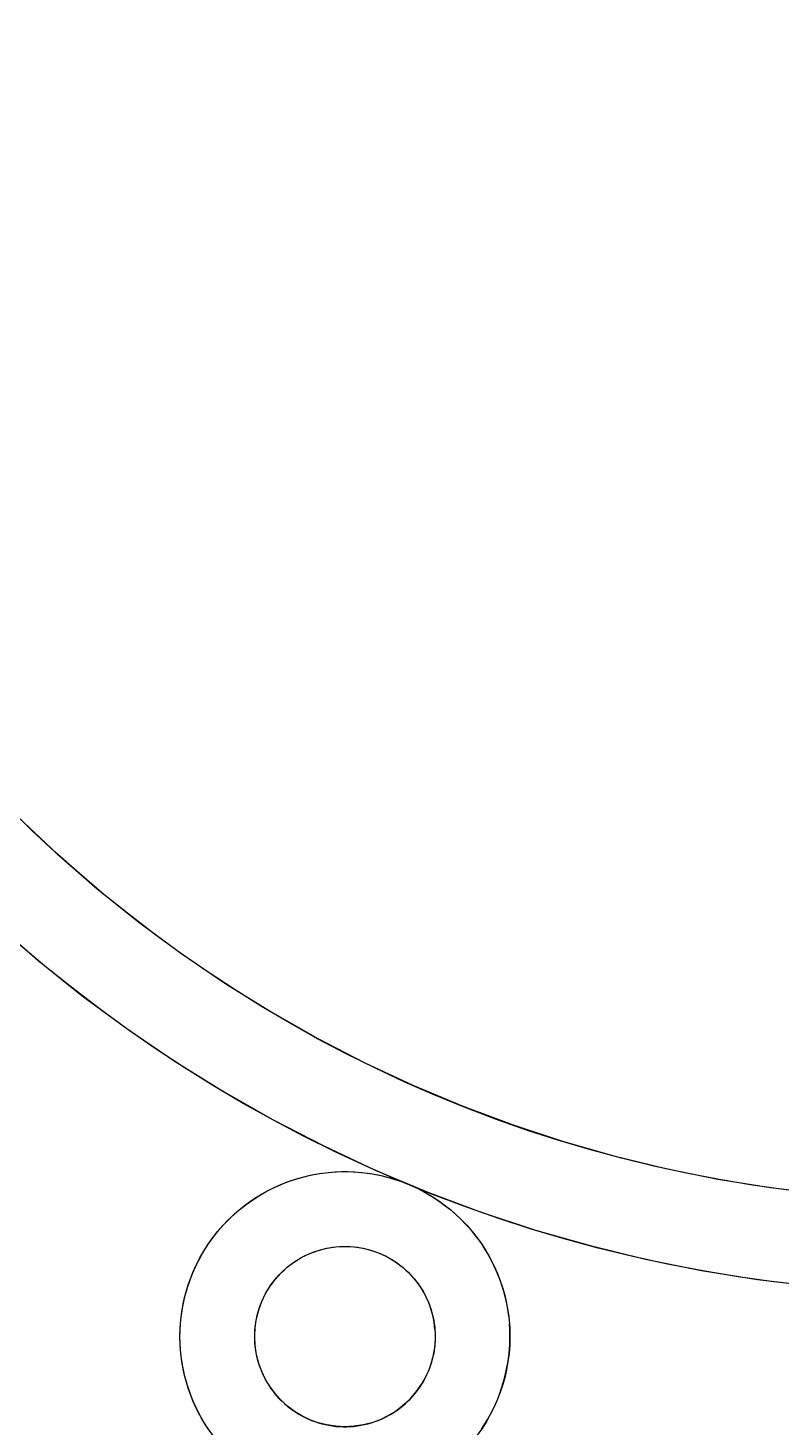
# Model space of a CAD drawing. Header units: millimetres. Extents: x -65 to 206, y -204 to 46.
# Drawn here: x -18.01 to -3.4, y -30.41 to -3.25 of the extents above; entities that cross this region are included whole.
import ezdxf

# ---------------------------------------------------------------- set-up
doc = ezdxf.new("R2010")
doc.units = ezdxf.units.MM
doc.layers.add('TOP_XY', color=7, linetype='Continuous')

msp = doc.modelspace()

# ---------------------------------------------------------------- linework, layer by layer
for centre, radius in [((0, 0), 27.8), ((0, 0), 26), ((-11.863, -28.64), 3.2), ((-11.863, -28.64), 1.75)]:
    msp.add_circle(centre, radius)
at = {"layer": 'TOP_XY'}
for p, q in [((-18.201, -18.567), (-17.449, -19.276)), ((-17.449, -19.276), (-16.668, -19.954)), ((-16.668, -19.954), (-15.862, -20.601)), ((-18.657, -20.61), (-17.822, -21.335)), ((-15.862, -20.601), (-15.03, -21.215)), ((-17.822, -21.335), (-16.96, -22.027)), ((-15.03, -21.215), (-14.175, -21.796)), ((-14.175, -21.796), (-13.297, -22.342)), ((-16.96, -22.027), (-16.071, -22.684)), ((-13.297, -22.342), (-12.399, -22.853)), ((-16.071, -22.684), (-15.156, -23.305)), ((-12.399, -22.853), (-11.48, -23.328)), ((-15.156, -23.305), (-14.218, -23.889)), ((-11.48, -23.328), (-10.544, -23.766)), ((-14.218, -23.889), (-13.257, -24.436)), ((-10.544, -23.766), (-9.59, -24.167)), ((-9.59, -24.167), (-8.622, -24.529)), ((-13.257, -24.436), (-12.275, -24.943)), ((-8.622, -24.529), (-7.64, -24.852)), ((-12.275, -24.943), (-11.274, -25.412)), ((-7.64, -24.852), (-6.646, -25.136)), ((-6.646, -25.136), (-5.641, -25.381)), ((-12.681, -25.547), (-12.558, -25.517)), ((-12.558, -25.517), (-12.433, -25.491)), ((-12.433, -25.491), (-12.307, -25.471)), ((-12.307, -25.471), (-12.181, -25.456)), ((-12.181, -25.456), (-12.054, -25.446)), ((-12.054, -25.446), (-11.927, -25.441)), ((-11.927, -25.441), (-11.8, -25.441)), ((-11.8, -25.441), (-11.672, -25.446)), ((-11.672, -25.446), (-11.546, -25.456)), ((-11.546, -25.456), (-11.419, -25.471)), ((-11.419, -25.471), (-11.294, -25.491)), ((-11.294, -25.491), (-11.169, -25.517)), ((-11.274, -25.412), (-10.254, -25.84)), ((-11.169, -25.517), (-11.045, -25.547)), ((-5.641, -25.381), (-4.628, -25.585)), ((-13.389, -25.828), (-13.276, -25.769)), ((-13.276, -25.769), (-13.161, -25.715)), ((-13.161, -25.715), (-13.044, -25.666)), ((-13.044, -25.666), (-12.924, -25.621)), ((-12.924, -25.621), (-12.804, -25.582)), ((-12.804, -25.582), (-12.681, -25.547)), ((-11.045, -25.547), (-10.923, -25.582)), ((-10.923, -25.582), (-10.802, -25.621)), ((-10.802, -25.621), (-10.683, -25.666)), ((-10.683, -25.666), (-10.566, -25.715)), ((-10.566, -25.715), (-10.45, -25.769)), ((-10.45, -25.769), (-10.337, -25.828)), ((-4.628, -25.585), (-3.607, -25.749)), ((-3.607, -25.749), (-2.581, -25.872)), ((-13.815, -26.105), (-13.713, -26.029)), ((-13.713, -26.029), (-13.608, -25.958)), ((-13.608, -25.958), (-13.5, -25.89)), ((-13.5, -25.89), (-13.389, -25.828)), ((-10.337, -25.828), (-10.227, -25.89)), ((-10.254, -25.84), (-9.219, -26.227)), ((-10.227, -25.89), (-10.119, -25.958)), ((-10.119, -25.958), (-10.013, -26.029)), ((-10.013, -26.029), (-9.911, -26.105)), ((-14.103, -26.355), (-14.011, -26.268)), ((-14.011, -26.268), (-13.915, -26.184)), ((-13.915, -26.184), (-13.815, -26.105)), ((-9.911, -26.105), (-9.812, -26.184)), ((-9.812, -26.184), (-9.716, -26.268)), ((-9.716, -26.268), (-9.623, -26.355)), ((-9.219, -26.227), (-8.169, -26.573)), ((-14.359, -26.638), (-14.278, -26.54)), ((-14.278, -26.54), (-14.192, -26.446)), ((-14.192, -26.446), (-14.103, -26.355)), ((-9.623, -26.355), (-9.534, -26.446)), ((-9.534, -26.446), (-9.449, -26.54)), ((-9.449, -26.54), (-9.367, -26.638)), ((-8.169, -26.573), (-7.106, -26.876)), ((-14.58, -26.949), (-14.511, -26.843)), ((-14.511, -26.843), (-14.437, -26.739)), ((-14.437, -26.739), (-14.359, -26.638)), ((-9.367, -26.638), (-9.289, -26.739)), ((-9.289, -26.739), (-9.216, -26.843)), ((-9.216, -26.843), (-9.146, -26.949)), ((-7.106, -26.876), (-6.032, -27.138)), ((-14.706, -27.171), (-14.645, -27.059)), ((-14.645, -27.059), (-14.58, -26.949)), ((-12.817, -27.173), (-12.758, -27.136)), ((-12.758, -27.136), (-12.698, -27.102)), ((-12.698, -27.102), (-12.636, -27.07)), ((-12.636, -27.07), (-12.573, -27.041)), ((-12.573, -27.041), (-12.509, -27.014)), ((-12.509, -27.014), (-12.444, -26.989)), ((-12.444, -26.989), (-12.377, -26.968)), ((-12.377, -26.968), (-12.311, -26.948)), ((-12.311, -26.948), (-12.243, -26.932)), ((-12.243, -26.932), (-12.175, -26.918)), ((-12.175, -26.918), (-12.106, -26.907)), ((-12.106, -26.907), (-12.037, -26.899)), ((-12.037, -26.899), (-11.968, -26.893)), ((-11.968, -26.893), (-11.898, -26.891)), ((-11.898, -26.891), (-11.828, -26.891)), ((-11.828, -26.891), (-11.759, -26.893)), ((-11.759, -26.893), (-11.689, -26.899)), ((-11.689, -26.899), (-11.62, -26.907)), ((-11.62, -26.907), (-11.552, -26.918)), ((-11.552, -26.918), (-11.483, -26.932)), ((-11.483, -26.932), (-11.416, -26.948)), ((-11.416, -26.948), (-11.349, -26.968)), ((-11.349, -26.968), (-11.283, -26.989)), ((-11.283, -26.989), (-11.218, -27.014)), ((-11.218, -27.014), (-11.154, -27.041)), ((-11.154, -27.041), (-11.09, -27.07)), ((-11.09, -27.07), (-11.029, -27.102)), ((-11.029, -27.102), (-10.968, -27.136)), ((-10.968, -27.136), (-10.909, -27.173)), ((-9.146, -26.949), (-9.081, -27.059)), ((-9.081, -27.059), (-9.021, -27.171)), ((-6.032, -27.138), (-4.948, -27.356)), ((-14.86, -27.519), (-14.813, -27.401)), ((-14.813, -27.401), (-14.762, -27.285)), ((-14.762, -27.285), (-14.706, -27.171)), ((-13.137, -27.44), (-13.088, -27.391)), ((-13.088, -27.391), (-13.038, -27.343)), ((-13.038, -27.343), (-12.985, -27.297)), ((-12.985, -27.297), (-12.931, -27.254)), ((-12.931, -27.254), (-12.875, -27.212)), ((-12.875, -27.212), (-12.817, -27.173)), ((-10.909, -27.173), (-10.852, -27.212)), ((-10.852, -27.212), (-10.796, -27.254)), ((-10.796, -27.254), (-10.741, -27.297)), ((-10.741, -27.297), (-10.689, -27.343)), ((-10.689, -27.343), (-10.638, -27.391)), ((-10.638, -27.391), (-10.589, -27.44)), ((-9.021, -27.171), (-8.964, -27.285)), ((-8.964, -27.285), (-8.913, -27.401)), ((-8.913, -27.401), (-8.866, -27.519)), ((-4.948, -27.356), (-3.857, -27.531)), ((-14.94, -27.761), (-14.903, -27.639)), ((-14.903, -27.639), (-14.86, -27.519)), ((-13.349, -27.716), (-13.311, -27.657)), ((-13.311, -27.657), (-13.271, -27.6)), ((-13.271, -27.6), (-13.228, -27.545)), ((-13.228, -27.545), (-13.184, -27.492)), ((-13.184, -27.492), (-13.137, -27.44)), ((-10.589, -27.44), (-10.543, -27.492)), ((-10.543, -27.492), (-10.498, -27.545)), ((-10.498, -27.545), (-10.456, -27.6)), ((-10.456, -27.6), (-10.415, -27.657)), ((-10.415, -27.657), (-10.377, -27.716)), ((-8.866, -27.519), (-8.824, -27.639)), ((-8.824, -27.639), (-8.786, -27.761)), ((-3.857, -27.531), (-2.759, -27.663)), ((-15, -28.008), (-14.973, -27.884)), ((-14.973, -27.884), (-14.94, -27.761)), ((-13.502, -28.027), (-13.477, -27.963)), ((-13.477, -27.963), (-13.448, -27.899)), ((-13.448, -27.899), (-13.418, -27.836)), ((-13.418, -27.836), (-13.384, -27.775)), ((-13.384, -27.775), (-13.349, -27.716)), ((-10.377, -27.716), (-10.342, -27.775)), ((-10.342, -27.775), (-10.309, -27.836)), ((-10.309, -27.836), (-10.278, -27.899)), ((-10.278, -27.899), (-10.25, -27.963)), ((-10.25, -27.963), (-10.224, -28.027)), ((-8.786, -27.761), (-8.754, -27.884)), ((-8.754, -27.884), (-8.726, -28.008)), ((-15.04, -28.259), (-15.023, -28.133)), ((-15.023, -28.133), (-15, -28.008)), ((-13.579, -28.295), (-13.564, -28.227)), ((-13.564, -28.227), (-13.546, -28.159)), ((-13.546, -28.159), (-13.525, -28.093)), ((-13.525, -28.093), (-13.502, -28.027)), ((-10.224, -28.027), (-10.201, -28.093)), ((-10.201, -28.093), (-10.181, -28.159)), ((-10.181, -28.159), (-10.163, -28.227)), ((-10.163, -28.227), (-10.148, -28.295)), ((-8.726, -28.008), (-8.704, -28.133)), ((-8.704, -28.133), (-8.686, -28.259)), ((-15.063, -28.64), (-15.061, -28.513)), ((-15.061, -28.513), (-15.053, -28.386)), ((-15.053, -28.386), (-15.04, -28.259)), ((-13.612, -28.571), (-13.608, -28.501)), ((-13.608, -28.501), (-13.601, -28.432)), ((-13.601, -28.432), (-13.591, -28.363)), ((-13.591, -28.363), (-13.579, -28.295)), ((-10.148, -28.295), (-10.135, -28.363)), ((-10.126, -28.432), (-10.135, -28.363)), ((-10.119, -28.501), (-10.126, -28.432)), ((-10.119, -28.501), (-10.115, -28.571)), ((-8.686, -28.259), (-8.673, -28.386)), ((-8.666, -28.513), (-8.673, -28.386)), ((-8.663, -28.64), (-8.666, -28.513)), ((-15.061, -28.767), (-15.063, -28.64)), ((-15.053, -28.895), (-15.061, -28.767)), ((-13.613, -28.64), (-13.612, -28.571)), ((-13.612, -28.71), (-13.613, -28.64)), ((-13.608, -28.779), (-13.612, -28.71)), ((-13.601, -28.849), (-13.608, -28.779)), ((-10.119, -28.779), (-10.126, -28.849)), ((-10.115, -28.71), (-10.119, -28.779)), ((-10.115, -28.571), (-10.113, -28.64)), ((-10.113, -28.64), (-10.115, -28.71)), ((-8.673, -28.895), (-8.666, -28.767)), ((-8.666, -28.767), (-8.663, -28.64)), ((-15.04, -29.021), (-15.053, -28.895)), ((-15.023, -29.147), (-15.04, -29.021)), ((-13.591, -28.917), (-13.601, -28.849)), ((-13.579, -28.986), (-13.591, -28.917)), ((-13.564, -29.054), (-13.579, -28.986)), ((-13.546, -29.121), (-13.564, -29.054)), ((-10.163, -29.054), (-10.181, -29.121)), ((-10.148, -28.986), (-10.163, -29.054)), ((-10.135, -28.917), (-10.148, -28.986)), ((-10.126, -28.849), (-10.135, -28.917)), ((-8.704, -29.147), (-8.686, -29.021)), ((-8.686, -29.021), (-8.673, -28.895)), ((-15, -29.272), (-15.023, -29.147)), ((-14.973, -29.397), (-15, -29.272)), ((-13.525, -29.188), (-13.546, -29.121)), ((-13.502, -29.253), (-13.525, -29.188)), ((-13.477, -29.318), (-13.502, -29.253)), ((-13.448, -29.382), (-13.477, -29.318)), ((-10.25, -29.318), (-10.278, -29.382)), ((-10.224, -29.253), (-10.25, -29.318)), ((-10.201, -29.188), (-10.224, -29.253)), ((-10.181, -29.121), (-10.201, -29.188)), ((-8.754, -29.397), (-8.726, -29.272)), ((-8.726, -29.272), (-8.704, -29.147)), ((-14.94, -29.52), (-14.973, -29.397)), ((-14.903, -29.641), (-14.94, -29.52)), ((-13.418, -29.444), (-13.448, -29.382)), ((-13.384, -29.505), (-13.418, -29.444)), ((-13.349, -29.565), (-13.384, -29.505)), ((-13.311, -29.623), (-13.349, -29.565)), ((-10.415, -29.623), (-10.377, -29.565)), ((-10.342, -29.505), (-10.377, -29.565)), ((-10.309, -29.444), (-10.342, -29.505)), ((-10.278, -29.382), (-10.309, -29.444)), ((-8.824, -29.641), (-8.786, -29.52)), ((-8.786, -29.52), (-8.754, -29.397)), ((-14.86, -29.761), (-14.903, -29.641)), ((-14.813, -29.88), (-14.86, -29.761)), ((-13.271, -29.68), (-13.311, -29.623)), ((-13.228, -29.735), (-13.271, -29.68)), ((-13.184, -29.789), (-13.228, -29.735)), ((-13.137, -29.84), (-13.184, -29.789)), ((-13.137, -29.84), (-13.088, -29.89)), ((-10.638, -29.89), (-10.589, -29.84)), ((-10.589, -29.84), (-10.543, -29.789)), ((-10.543, -29.789), (-10.498, -29.735)), ((-10.498, -29.735), (-10.456, -29.68)), ((-10.456, -29.68), (-10.415, -29.623)), ((-8.913, -29.88), (-8.866, -29.761)), ((-8.866, -29.761), (-8.824, -29.641)), ((-14.762, -29.996), (-14.813, -29.88)), ((-14.706, -30.11), (-14.762, -29.996)), ((-14.645, -30.222), (-14.706, -30.11)), ((-13.088, -29.89), (-13.038, -29.938)), ((-13.038, -29.938), (-12.985, -29.983)), ((-12.985, -29.983), (-12.931, -30.027)), ((-12.931, -30.027), (-12.875, -30.068)), ((-12.875, -30.068), (-12.817, -30.107)), ((-12.817, -30.107), (-12.758, -30.144)), ((-12.758, -30.144), (-12.698, -30.178)), ((-11.029, -30.178), (-10.968, -30.144)), ((-10.968, -30.144), (-10.909, -30.107)), ((-10.909, -30.107), (-10.852, -30.068)), ((-10.852, -30.068), (-10.796, -30.027)), ((-10.796, -30.027), (-10.741, -29.983)), ((-10.741, -29.983), (-10.689, -29.938)), ((-10.689, -29.938), (-10.638, -29.89)), ((-9.081, -30.222), (-9.021, -30.11)), ((-9.021, -30.11), (-8.964, -29.996)), ((-8.964, -29.996), (-8.913, -29.88)), ((-14.58, -30.331), (-14.645, -30.222)), ((-14.511, -30.438), (-14.58, -30.331)), ((-12.698, -30.178), (-12.636, -30.21)), ((-12.636, -30.21), (-12.573, -30.24)), ((-12.573, -30.24), (-12.509, -30.267)), ((-12.509, -30.267), (-12.444, -30.291)), ((-12.444, -30.291), (-12.377, -30.313)), ((-12.377, -30.313), (-12.311, -30.332)), ((-12.311, -30.332), (-12.243, -30.349)), ((-12.243, -30.349), (-12.175, -30.362)), ((-12.175, -30.362), (-12.106, -30.373)), ((-12.106, -30.373), (-12.037, -30.382)), ((-12.037, -30.382), (-11.968, -30.387)), ((-11.968, -30.387), (-11.898, -30.39)), ((-11.898, -30.39), (-11.828, -30.39)), ((-11.828, -30.39), (-11.759, -30.387)), ((-11.759, -30.387), (-11.689, -30.382)), ((-11.689, -30.382), (-11.62, -30.373)), ((-11.62, -30.373), (-11.552, -30.362)), ((-11.552, -30.362), (-11.483, -30.349)), ((-11.483, -30.349), (-11.416, -30.332)), ((-11.416, -30.332), (-11.349, -30.313)), ((-11.349, -30.313), (-11.283, -30.291)), ((-11.283, -30.291), (-11.218, -30.267)), ((-11.218, -30.267), (-11.154, -30.24)), ((-11.154, -30.24), (-11.09, -30.21)), ((-11.09, -30.21), (-11.029, -30.178)), ((-9.216, -30.438), (-9.146, -30.331)), ((-9.146, -30.331), (-9.081, -30.222))]:
    msp.add_line(p, q, dxfattribs=at)

doc.saveas('drawing.dxf')
